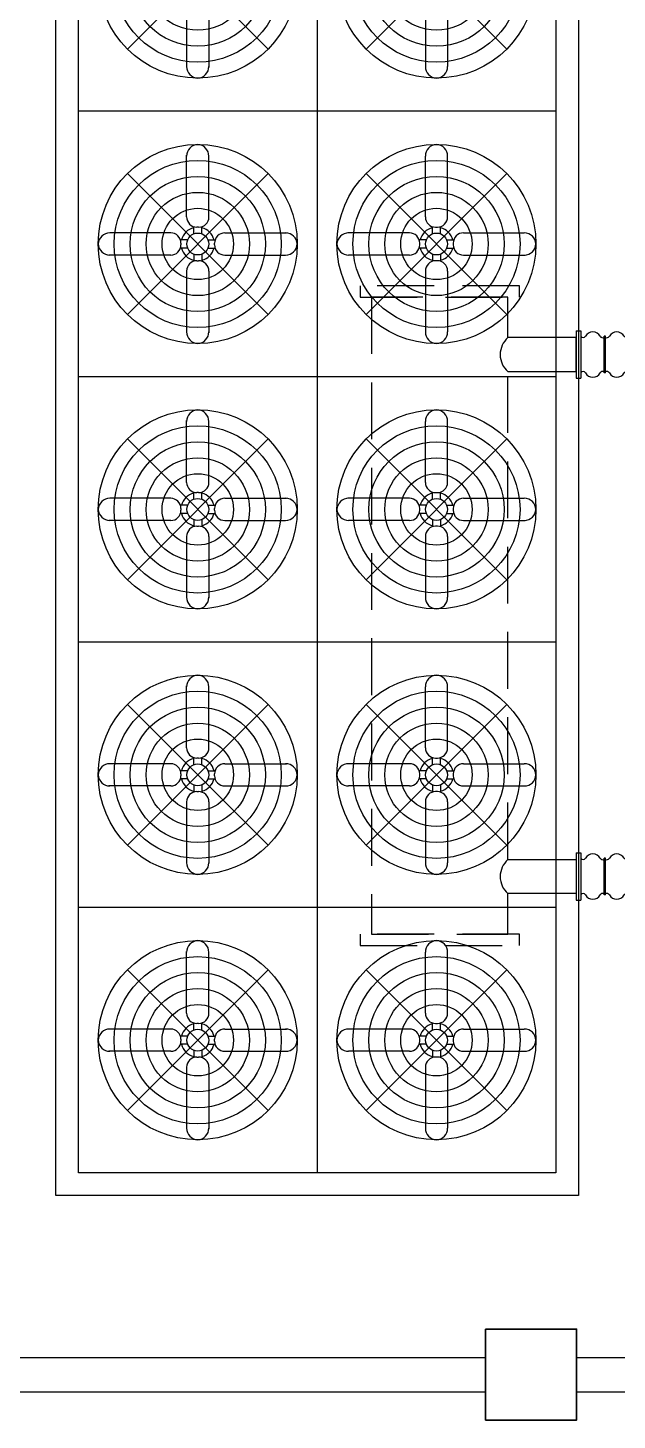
# Model space of a CAD drawing. Header units: millimetres. Extents: x 5 to 430, y 3 to 339.
# Drawn here: x 276.15 to 278.74, y 103.72 to 109.84 of the extents above; entities that cross this region are included whole.
import ezdxf

# ---------------------------------------------------------------- set-up
doc = ezdxf.new("R2010")
doc.units = ezdxf.units.MM
doc.header["$MEASUREMENT"] = 0
doc.linetypes.add('HIDDEN', pattern=[0.375, 0.25, -0.125])
doc.layers.add('12- EQUIPMENT PIPING', color=7, linetype='Continuous')

# ---------------------------------------------------------------- blocks, each defined once
blk = doc.blocks.new('A$C5C4829BB')
at = {"layer": '12- EQUIPMENT PIPING'}
for p, q in [((-0.1038958754467103, 0), (-0.1038958754467103, -0.0103895875422495)), ((0.1038958754467103, 0), (-0.1038958754467103, 0)), ((0.1038958754467103, 0), (0.1038958754467103, -0.0103895875422495)), ((-0.1038958754467103, -0.0103895875422495), (-0.1038958754467103, -0.02077917508455585)), ((0.1038958754467103, -0.0103895875422495), (-0.1038958754467103, -0.0103895875422495)), ((0.1038958754467103, -0.0103895875422495), (-0.1038958754467103, -0.0103895875422495)), ((0.1038958754467103, -0.02077917508455585), (-0.1038958754467103, -0.02077917508455585)), ((0.1038958754467103, -0.0103895875422495), (0.1038958754467103, -0.02077917508455585)), ((-0.08075116482172007, -0.1284244311342491), (-0.08075116482172007, -0.1228285927192587)), ((-0.08075116482172007, -0.1228285927192587), (0.08075116406985217, -0.1228285927192587)), ((-0.08075116482172007, -0.1284244311342491), (0.08075116406985217, -0.1284244311342491)), ((0.08075116406985217, -0.1284244311342491), (0.08075116406985217, -0.1228285927192587)), ((-0.1038958754467103, -0.2308128673965939), (-0.1038958754467103, -0.2412024549388434)), ((0.1038958754467103, -0.2308128673965939), (-0.1038958754467103, -0.2308128673965939)), ((-0.1038958754467103, -0.2412024549388434), (-0.1038958754467103, -0.2515920424811497)), ((0.1038958754467103, -0.2412024549388434), (-0.1038958754467103, -0.2412024549388434)), ((0.1038958754467103, -0.2412024549388434), (-0.1038958754467103, -0.2412024549388434)), ((0.1038958754467103, -0.2308128673965939), (0.1038958754467103, -0.2412024549388434)), ((0.1038958754467103, -0.2412024549388434), (0.1038958754467103, -0.2515920424811497)), ((0.1038958754467103, -0.2515920424811497), (-0.1038958754467103, -0.2515920424811497))]:
    blk.add_line(p, q, dxfattribs=at)
for centre, radius, start, end in [((-0.06201869852560549, -0.07328759809053054), 0.03746493086500131, 120.0000093042509, 239.9999906957492), ((-0.08654280721657415, -0.03081059532064501), 0.01158328689740325, 300.0000093042509, 59.99999069574915), ((0.08654280646459256, -0.03081059532064501), 0.01158328689740325, 120.0000093042509, 239.9999906957492), ((0.0620186977736239, -0.07328759809053054), 0.03746493086500131, 300.0000093042509, 59.99999069574915), ((-0.08884288183907074, -0.1179704574288962), 0.0146706116067447, 340.6615617593065, 56.52592634367843), ((0.08884288108708915, -0.1179704574288962), 0.01467061160701764, 123.4740736563216, 199.3384382406935), ((-0.06201869852560549, -0.1783044448547457), 0.03746493086500131, 120.0000093042509, 239.9999906957492), ((-0.08899827044649555, -0.1334725630446769), 0.01488069832685072, 303.6566647416033, 19.83059887173343), ((0.08899826894247553, -0.1334725630446769), 0.01488069832685621, 160.1694011282666, 236.3433352584012), ((0.0620186977736239, -0.1783044448547457), 0.03746493086500131, 300.0000093042509, 59.99999069574915), ((-0.08654280721657415, -0.2207814476246313), 0.01158328689740325, 300.0000093042509, 59.99999069574915), ((0.08654280646459256, -0.2207814476246313), 0.01158328689740325, 120.0000093042509, 239.9999906957492)]:
    blk.add_arc(centre, radius, start, end, dxfattribs=at)
blk = doc.blocks.new('A$C7569006E')
at = {"layer": '12- EQUIPMENT PIPING', "linetype": 'HIDDEN'}
for points in [[(-1.449999999999989, -0.6499999999999773), (-1.399999999999977, -0.6499999999999773), (-1.399999999999977, 0.05000000000001137), (-1.449999999999989, 0.05000000000001137)], [(1.400000000000034, -0.6499999999999773), (1.450000000000045, -0.6499999999999773), (1.450000000000045, 0.05000000000001137), (1.400000000000034, 0.05000000000001137)]]:
    blk.add_lwpolyline(points, close=True, dxfattribs=at)
for points in [[(1.222252004919596, -0.6000000000000227), (1.400000000000034, -0.6000000000000227), (1.400000000000034, 0), (-1.399999999999977, 0), (-1.399999999999977, -0.6000000000000227), (-1.222252004919596, -0.6000000000000227)], [(-1.072252004919619, -0.6000000000000227), (1.072252004919619, -0.6000000000000227)]]:
    blk.add_lwpolyline(points, dxfattribs=at)
at = {"layer": '12- EQUIPMENT PIPING', "linetype": 'Continuous'}
for points in [[(-1.072252004919619, -0.6000000000000227), (-1.072252004919619, -0.9000000000000341), (-1.222252004919596, -0.9000000000000341), (-1.222252004919596, -0.6000000000000227)], [(1.072252004919619, -0.6000000000000227), (1.072252004919619, -0.9000000000000341), (1.222252004919596, -0.9000000000000341), (1.222252004919596, -0.6000000000000227)]]:
    blk.add_lwpolyline(points, dxfattribs=at)
for centre, start, end in [((-1.147252004919608, -0.6646153615139383), 40.74615343433058, 139.2538465656832), ((1.147252004919608, -0.6646153615139383), 40.7461534343168, 139.2538465656694)]:
    blk.add_arc(centre, 0.09899568143900164, start, end, dxfattribs=at)
for p in [(-1.147252004919608, -0.9000000000000341), (1.147252004919608, -0.9000000000000341)]:
    blk.add_blockref('A$C5C4829BB', p, dxfattribs=at)
blk = doc.blocks.new('A$C3DE42100')
at = {"layer": '12- EQUIPMENT PIPING', "linetype": 'Continuous'}
for p, q in [((-5.933333333348855, -2.200000000023294), (-5.933333333348855, -0.09999999997671694)), ((-4.766666666674439, -2.200000000023294), (-4.766666666674439, -0.09999999997671694)), ((-3.599999999999966, -2.200000000023294), (-3.599999999999966, -0.09999999997671694)), ((-2.43333333332555, -2.200000000023294), (-2.43333333332555, -0.09999999997671694)), ((-0.09999999997671694, -1.150000000000006), (-7.100000000023272, -1.150000000000006))]:
    blk.add_line(p, q, dxfattribs=at)
at = {"layer": '12- EQUIPMENT PIPING'}
for p, q in [((-6.565538247022744, -0.5061647062422594), (-6.565538246906385, -0.2344171219039595)), ((-6.467795086232911, -0.506164706242231), (-6.467795086116553, -0.2386607834370409)), ((-5.398871580348327, -0.5061647062422594), (-5.398871580231969, -0.2344171219039595)), ((-5.301128419558495, -0.506164706242231), (-5.301128419442136, -0.2386607834370409)), ((-4.232204913673854, -0.5061647062422594), (-4.232204913557496, -0.2344171219039595)), ((-4.134461752884022, -0.506164706242231), (-4.134461752767663, -0.2386607834370409)), ((-3.065538246999438, -0.5061647062422594), (-3.065538246883079, -0.2344171219039595)), ((-2.967795086209605, -0.506164706242231), (-2.967795086093247, -0.2386607834370409)), ((-6.207104750117139, -0.93456191690629), (-6.826228583254874, -0.3154380830703758)), ((-6.82622858360395, -0.9345619165571861), (-6.207104749768064, -0.3154380834194797)), ((-5.040438083442723, -0.93456191690629), (-5.659561916580458, -0.3154380830703758)), ((-5.659561916929533, -0.9345619165571861), (-5.040438083093647, -0.3154380834194797)), ((-3.87377141676825, -0.93456191690629), (-4.492895249905985, -0.3154380830703758)), ((-4.49289525025506, -0.9345619165571861), (-3.873771416419174, -0.3154380834194797)), ((-2.707104750093833, -0.93456191690629), (-3.326228583231568, -0.3154380830703758)), ((-3.326228583580644, -0.9345619165571861), (-2.707104749744758, -0.3154380834194797)), ((-1.540438083419417, -0.93456191690629), (-2.159561916557152, -0.3154380830703758)), ((-2.159561916906227, -0.9345619165571861), (-1.540438083070342, -0.3154380834194797)), ((-6.534671985683929, -0.5803969823056718), (-6.534671985683929, -0.5488971103215476)), ((-6.498661347688142, -0.5803969823056434), (-6.498661347688142, -0.5488971103215192)), ((-5.368005319009512, -0.5803969823056718), (-5.368005319009512, -0.5488971103215476)), ((-5.331994681013725, -0.5803969823056434), (-5.331994681013725, -0.5488971103215192)), ((-4.201338652335039, -0.5803969823056718), (-4.201338652335039, -0.5488971103215476)), ((-4.165328014339252, -0.5803969823056434), (-4.165328014339252, -0.5488971103215192)), ((-3.034671985660623, -0.5803969823056718), (-3.034671985660623, -0.5488971103215476)), ((-2.998661347664836, -0.5803969823056434), (-2.998661347664836, -0.5488971103215192)), ((-6.635501960432123, -0.5761284195352232), (-6.90300588381939, -0.5761284194188931)), ((-6.561269684834372, -0.6069946809904536), (-6.592769556934911, -0.6069946809904536)), ((-6.512808384164202, -0.5511780041735221), (-6.520524949207868, -0.5511780041735506)), ((-6.47206364900336, -0.6069946809904252), (-6.440563777019236, -0.6069946809904252)), ((-6.397831372939947, -0.5761284196516101), (-6.126083788601647, -0.5761284197679402)), ((-5.468835293757706, -0.5761284195352232), (-5.736339217144973, -0.5761284194188931)), ((-5.394603018159955, -0.6069946809904536), (-5.426102890260495, -0.6069946809904536)), ((-5.346141717489786, -0.5511780041735221), (-5.353858282533452, -0.5511780041735506)), ((-5.305396982328944, -0.6069946809904252), (-5.273897110344819, -0.6069946809904252)), ((-5.231164706265531, -0.5761284196516101), (-4.959417121927231, -0.5761284197679402)), ((-4.302168627083233, -0.5761284195352232), (-4.5696725504705, -0.5761284194188931)), ((-4.227936351485482, -0.6069946809904536), (-4.259436223586022, -0.6069946809904536)), ((-4.179475050815313, -0.5511780041735221), (-4.187191615858978, -0.5511780041735506)), ((-4.13873031565447, -0.6069946809904252), (-4.107230443670346, -0.6069946809904252)), ((-4.064498039591058, -0.5761284196516101), (-3.792750455252758, -0.5761284197679402)), ((-3.135501960408817, -0.5761284195352232), (-3.403005883796084, -0.5761284194188931)), ((-3.061269684811066, -0.6069946809904536), (-3.092769556911605, -0.6069946809904536)), ((-3.012808384140897, -0.5511780041735221), (-3.020524949184562, -0.5511780041735506)), ((-2.972063648980054, -0.6069946809904252), (-2.94056377699593, -0.6069946809904252)), ((-2.897831372916642, -0.5761284196516101), (-2.626083788578342, -0.5761284197679402)), ((-1.968835293734401, -0.5761284195352232), (-2.236339217121667, -0.5761284194188931)), ((-6.561269684834315, -0.6430053194519019), (-6.592769556934854, -0.6430053194519019)), ((-6.590488662617247, -0.621141717350099), (-6.59048866261719, -0.6288582829758411)), ((-6.534671985800287, -0.6696030181366837), (-6.534671985800287, -0.7011028901208078)), ((-6.498661347688085, -0.6696030181366552), (-6.4986613478045, -0.7011028902371947)), ((-6.472063649003303, -0.6430053194518734), (-6.440563777019179, -0.6430053195682888)), ((-6.442844670871182, -0.628858283092228), (-6.442844670871239, -0.6211417174664859)), ((-5.394603018159899, -0.6430053194519019), (-5.426102890260438, -0.6430053194519019)), ((-5.423821995942831, -0.621141717350099), (-5.423821995942774, -0.6288582829758411)), ((-5.368005319125871, -0.6696030181366837), (-5.368005319125871, -0.7011028901208078)), ((-5.331994681013668, -0.6696030181366552), (-5.331994681130084, -0.7011028902371947)), ((-5.305396982328887, -0.6430053194518734), (-5.273897110344762, -0.6430053195682888)), ((-5.276178004196765, -0.628858283092228), (-5.276178004196822, -0.6211417174664859)), ((-4.227936351485425, -0.6430053194519019), (-4.259436223585965, -0.6430053194519019)), ((-4.257155329268357, -0.621141717350099), (-4.257155329268301, -0.6288582829758411)), ((-4.201338652451398, -0.6696030181366837), (-4.201338652451398, -0.7011028901208078)), ((-4.165328014339195, -0.6696030181366552), (-4.165328014455611, -0.7011028902371947)), ((-4.138730315654414, -0.6430053194518734), (-4.107230443670289, -0.6430053195682888)), ((-4.109511337522292, -0.628858283092228), (-4.109511337522349, -0.6211417174664859)), ((-3.061269684811009, -0.6430053194519019), (-3.092769556911549, -0.6430053194519019)), ((-3.090488662593941, -0.621141717350099), (-3.090488662593884, -0.6288582829758411)), ((-3.034671985776981, -0.6696030181366837), (-3.034671985776981, -0.7011028901208078)), ((-2.998661347664779, -0.6696030181366552), (-2.998661347781194, -0.7011028902371947)), ((-2.972063648979997, -0.6430053194518734), (-2.940563776995873, -0.6430053195682888)), ((-2.942844670847876, -0.628858283092228), (-2.942844670847933, -0.6211417174664859)), ((-6.635501960432066, -0.6738715803250557), (-6.907249545352443, -0.6738715802087256)), ((-6.520524949324226, -0.698821995919559), (-6.512808384164146, -0.6988219959195305)), ((-6.397831373056306, -0.6738715804414426), (-6.1303274501347, -0.673871580674188)), ((-5.46883529375765, -0.6738715803250557), (-5.740582878678026, -0.6738715802087256)), ((-5.35385828264981, -0.698821995919559), (-5.346141717489729, -0.6988219959195305)), ((-5.23116470638189, -0.6738715804414426), (-4.963660783460284, -0.673871580674188)), ((-4.302168627083176, -0.6738715803250557), (-4.573916212003553, -0.6738715802087256)), ((-4.187191615975337, -0.698821995919559), (-4.179475050815256, -0.6988219959195305)), ((-4.064498039707416, -0.6738715804414426), (-3.796994116785811, -0.673871580674188)), ((-3.13550196040876, -0.6738715803250557), (-3.407249545329137, -0.6738715802087256)), ((-3.020524949300921, -0.698821995919559), (-3.01280838414084, -0.6988219959195305)), ((-2.897831373033, -0.6738715804414426), (-2.630327450111395, -0.673871580674188)), ((-1.968835293734344, -0.6738715803250557), (-2.24058287865472, -0.6738715802087256)), ((-6.565538247255517, -0.7438352937344348), (-6.565538247371876, -1.011339217121701)), ((-6.46779508634927, -0.7438352937344064), (-6.467795086465628, -1.015582878538368)), ((-5.398871580581101, -0.7438352937344348), (-5.39887158069746, -1.011339217121701)), ((-5.301128419674853, -0.7438352937344064), (-5.301128419791212, -1.015582878538368)), ((-4.232204913906628, -0.7438352937344348), (-4.232204914022986, -1.011339217121701)), ((-4.13446175300038, -0.7438352937344064), (-4.134461753116739, -1.015582878538368)), ((-3.065538247232212, -0.7438352937344348), (-3.06553824734857, -1.011339217121701)), ((-2.967795086325964, -0.7438352937344064), (-2.967795086442322, -1.015582878538368)), ((-6.46779508634927, -1.556164706265548), (-6.467795086465628, -1.284417121461587)), ((-5.301128419674853, -1.556164706265548), (-5.301128419791212, -1.284417121461587)), ((-4.13446175300038, -1.556164706265548), (-4.134461753116739, -1.284417121461587)), ((-2.967795086325964, -1.556164706265548), (-2.967795086442322, -1.284417121461587)), ((-6.565538247255517, -1.55616470626552), (-6.565538247371876, -1.288660782878253)), ((-5.398871580581101, -1.55616470626552), (-5.39887158069746, -1.288660782878253)), ((-4.232204913906628, -1.55616470626552), (-4.232204914022986, -1.288660782878253)), ((-3.065538247232212, -1.55616470626552), (-3.06553824734857, -1.288660782878253)), ((-6.207104750117139, -1.365438083093665), (-6.826228583254874, -1.984561916929579)), ((-6.82622858360395, -1.365438083442768), (-6.207104749768064, -1.984561916580475)), ((-5.040438083442723, -1.365438083093665), (-5.659561916580458, -1.984561916929579)), ((-5.659561916929533, -1.365438083442768), (-5.040438083093647, -1.984561916580475)), ((-3.87377141676825, -1.365438083093665), (-4.492895249905985, -1.984561916929579)), ((-4.49289525025506, -1.365438083442768), (-3.873771416419174, -1.984561916580475)), ((-2.707104750093833, -1.365438083093665), (-3.326228583231568, -1.984561916929579)), ((-3.326228583580644, -1.365438083442768), (-2.707104749744758, -1.984561916580475)), ((-1.540438083419417, -1.365438083093665), (-2.159561916557152, -1.984561916929579)), ((-2.159561916906227, -1.365438083442768), (-1.540438083070342, -1.984561916580475)), ((-6.635501960432066, -1.626128419674899), (-6.907249545352443, -1.626128419791229)), ((-6.534671985800287, -1.630396981863271), (-6.534671985800287, -1.598897109879147)), ((-6.520524949324226, -1.601178004080396), (-6.512808384164146, -1.601178004080424)), ((-6.498661347688085, -1.630396981863299), (-6.4986613478045, -1.59889710976276)), ((-6.397831373056306, -1.626128419558512), (-6.1303274501347, -1.626128419325767)), ((-5.46883529375765, -1.626128419674899), (-5.740582878678026, -1.626128419791229)), ((-5.368005319125871, -1.630396981863271), (-5.368005319125871, -1.598897109879147)), ((-5.35385828264981, -1.601178004080396), (-5.346141717489729, -1.601178004080424)), ((-5.331994681013668, -1.630396981863299), (-5.331994681130084, -1.59889710976276)), ((-5.23116470638189, -1.626128419558512), (-4.963660783460284, -1.626128419325767)), ((-4.302168627083176, -1.626128419674899), (-4.573916212003553, -1.626128419791229)), ((-4.201338652451398, -1.630396981863271), (-4.201338652451398, -1.598897109879147)), ((-4.187191615975337, -1.601178004080396), (-4.179475050815256, -1.601178004080424)), ((-4.165328014339195, -1.630396981863299), (-4.165328014455611, -1.59889710976276)), ((-4.064498039707416, -1.626128419558512), (-3.796994116785811, -1.626128419325767)), ((-3.13550196040876, -1.626128419674899), (-3.407249545329137, -1.626128419791229)), ((-3.034671985776981, -1.630396981863271), (-3.034671985776981, -1.598897109879147)), ((-3.020524949300921, -1.601178004080396), (-3.01280838414084, -1.601178004080424)), ((-2.998661347664779, -1.630396981863299), (-2.998661347781194, -1.59889710976276)), ((-2.897831373033, -1.626128419558512), (-2.630327450111395, -1.626128419325767)), ((-1.968835293734344, -1.626128419674899), (-2.24058287865472, -1.626128419791229)), ((-6.561269684834315, -1.656994680548053), (-6.592769556934854, -1.656994680548053)), ((-6.561269684834372, -1.693005319009501), (-6.592769556934911, -1.693005319009501)), ((-6.590488662617247, -1.678858282649855), (-6.59048866261719, -1.671141717024113)), ((-6.472063649003303, -1.656994680548081), (-6.440563777019179, -1.656994680431666)), ((-6.47206364900336, -1.693005319009529), (-6.440563777019236, -1.693005319009529)), ((-6.442844670871182, -1.671141716907727), (-6.442844670871239, -1.678858282533469)), ((-5.394603018159899, -1.656994680548053), (-5.426102890260438, -1.656994680548053)), ((-5.394603018159955, -1.693005319009501), (-5.426102890260495, -1.693005319009501)), ((-5.423821995942831, -1.678858282649855), (-5.423821995942774, -1.671141717024113)), ((-5.305396982328887, -1.656994680548081), (-5.273897110344762, -1.656994680431666)), ((-5.305396982328944, -1.693005319009529), (-5.273897110344819, -1.693005319009529)), ((-5.276178004196765, -1.671141716907727), (-5.276178004196822, -1.678858282533469)), ((-4.227936351485425, -1.656994680548053), (-4.259436223585965, -1.656994680548053)), ((-4.227936351485482, -1.693005319009501), (-4.259436223586022, -1.693005319009501)), ((-4.257155329268357, -1.678858282649855), (-4.257155329268301, -1.671141717024113)), ((-4.138730315654414, -1.656994680548081), (-4.107230443670289, -1.656994680431666)), ((-4.13873031565447, -1.693005319009529), (-4.107230443670346, -1.693005319009529)), ((-4.109511337522292, -1.671141716907727), (-4.109511337522349, -1.678858282533469)), ((-3.061269684811009, -1.656994680548053), (-3.092769556911549, -1.656994680548053)), ((-3.061269684811066, -1.693005319009501), (-3.092769556911605, -1.693005319009501)), ((-3.090488662593941, -1.678858282649855), (-3.090488662593884, -1.671141717024113)), ((-2.972063648979997, -1.656994680548081), (-2.940563776995873, -1.656994680431666)), ((-2.972063648980054, -1.693005319009529), (-2.94056377699593, -1.693005319009529)), ((-2.942844670847876, -1.671141716907727), (-2.942844670847933, -1.678858282533469)), ((-6.635501960432123, -1.723871580464731), (-6.90300588381939, -1.723871580581061)), ((-6.534671985683929, -1.719603017694283), (-6.534671985683929, -1.751102889678407)), ((-6.512808384164202, -1.748821995826432), (-6.520524949207868, -1.748821995826404)), ((-6.498661347688142, -1.719603017694311), (-6.498661347688142, -1.751102889678435)), ((-6.397831372939947, -1.723871580348344), (-6.126083788601647, -1.723871580232014)), ((-5.468835293757706, -1.723871580464731), (-5.736339217144973, -1.723871580581061)), ((-5.368005319009512, -1.719603017694283), (-5.368005319009512, -1.751102889678407)), ((-5.346141717489786, -1.748821995826432), (-5.353858282533452, -1.748821995826404)), ((-5.331994681013725, -1.719603017694311), (-5.331994681013725, -1.751102889678435)), ((-5.231164706265531, -1.723871580348344), (-4.959417121927231, -1.723871580232014)), ((-4.302168627083233, -1.723871580464731), (-4.5696725504705, -1.723871580581061)), ((-4.201338652335039, -1.719603017694283), (-4.201338652335039, -1.751102889678407)), ((-4.179475050815313, -1.748821995826432), (-4.187191615858978, -1.748821995826404)), ((-4.165328014339252, -1.719603017694311), (-4.165328014339252, -1.751102889678435)), ((-4.064498039591058, -1.723871580348344), (-3.792750455252758, -1.723871580232014)), ((-3.135501960408817, -1.723871580464731), (-3.403005883796084, -1.723871580581061)), ((-3.034671985660623, -1.719603017694283), (-3.034671985660623, -1.751102889678407)), ((-3.012808384140897, -1.748821995826432), (-3.020524949184562, -1.748821995826404)), ((-2.998661347664836, -1.719603017694311), (-2.998661347664836, -1.751102889678435)), ((-2.897831372916642, -1.723871580348344), (-2.626083788578342, -1.723871580232014)), ((-1.968835293734401, -1.723871580464731), (-2.236339217121667, -1.723871580581061)), ((-6.565538247022744, -1.793835293757695), (-6.565538246906385, -2.065582878095995)), ((-6.467795086232911, -1.793835293757724), (-6.467795086116553, -2.061339216562914)), ((-5.398871580348327, -1.793835293757695), (-5.398871580231969, -2.065582878095995)), ((-5.301128419558495, -1.793835293757724), (-5.301128419442136, -2.061339216562914)), ((-4.232204913673854, -1.793835293757695), (-4.232204913557496, -2.065582878095995)), ((-4.134461752884022, -1.793835293757724), (-4.134461752767663, -2.061339216562914)), ((-3.065538246999438, -1.793835293757695), (-3.065538246883079, -2.065582878095995)), ((-2.967795086209605, -1.793835293757724), (-2.967795086093247, -2.061339216562914))]:
    blk.add_line(p, q, dxfattribs=at)
at = {"layer": '12- EQUIPMENT PIPING', "linetype": 'Continuous'}
for points in [[(-7.199999999999989, 0), (0, 0), (0, -2.300000000000011), (-7.199999999999989, -2.300000000000011)], [(-7.100000000023272, -0.09999999997671694), (-0.09999999997671694, -0.09999999997671694), (-0.09999999997671694, -2.200000000023294), (-7.100000000023272, -2.200000000023294)]]:
    blk.add_lwpolyline(points, close=True, dxfattribs=at)
at = {"layer": '12- EQUIPMENT PIPING'}
for centre, radius in [((-6.516666666977073, -0.625000000279357), 0.4377866609958117), ((-5.350000000302657, -0.625000000279357), 0.4377866609958117), ((-4.183333333628184, -0.625000000279357), 0.4377866609958117), ((-3.016666666953768, -0.625000000279357), 0.4377866609958117), ((-1.850000000279351, -0.625000000279357), 0.4377866609958117), ((-6.516666666977073, -0.625000000279357), 0.3675437582237671), ((-5.350000000302657, -0.625000000279357), 0.3675437582237671), ((-4.183333333628184, -0.625000000279357), 0.3675437582237671), ((-3.016666666953768, -0.625000000279357), 0.3675437582237671), ((-1.850000000279351, -0.625000000279357), 0.3675437582237671), ((-6.516666666977073, -0.625000000279357), 0.2973008554517223), ((-5.350000000302657, -0.625000000279357), 0.2973008554517223), ((-4.183333333628184, -0.625000000279357), 0.2973008554517223), ((-3.016666666953768, -0.625000000279357), 0.2973008554517223), ((-1.850000000279351, -0.625000000279357), 0.2973008554517223), ((-6.516666666977073, -0.625000000279357), 0.2270579526796777), ((-5.350000000302657, -0.625000000279357), 0.2270579526796777), ((-4.183333333628184, -0.625000000279357), 0.2270579526796777), ((-3.016666666953768, -0.625000000279357), 0.2270579526796777), ((-1.850000000279351, -0.625000000279357), 0.2270579526796777), ((-6.516666666977073, -0.625000000279357), 0.1568150499076332), ((-5.350000000302657, -0.625000000279357), 0.1568150499076332), ((-4.183333333628184, -0.625000000279357), 0.1568150499076332), ((-3.016666666953768, -0.625000000279357), 0.1568150499076332), ((-6.516666666977073, -0.625000000279357), 0.0481001114646472), ((-6.516666666977073, -0.625000000279357), 0.0481001114646472), ((-6.516666666977073, -0.625000000279357), 0.0481001114646472), ((-6.516666666977073, -0.625000000279357), 0.0481001114646472), ((-5.350000000302657, -0.625000000279357), 0.0481001114646472), ((-5.350000000302657, -0.625000000279357), 0.0481001114646472), ((-5.350000000302657, -0.625000000279357), 0.0481001114646472), ((-5.350000000302657, -0.625000000279357), 0.0481001114646472), ((-4.183333333628184, -0.625000000279357), 0.0481001114646472), ((-4.183333333628184, -0.625000000279357), 0.0481001114646472), ((-4.183333333628184, -0.625000000279357), 0.0481001114646472), ((-4.183333333628184, -0.625000000279357), 0.0481001114646472), ((-3.016666666953768, -0.625000000279357), 0.0481001114646472), ((-3.016666666953768, -0.625000000279357), 0.0481001114646472), ((-3.016666666953768, -0.625000000279357), 0.0481001114646472), ((-3.016666666953768, -0.625000000279357), 0.0481001114646472), ((-6.516666666977073, -1.674999999720598), 0.4377866609958117), ((-5.350000000302657, -1.674999999720598), 0.4377866609958117), ((-4.183333333628184, -1.674999999720598), 0.4377866609958117), ((-3.016666666953768, -1.674999999720598), 0.4377866609958117), ((-1.850000000279351, -1.674999999720598), 0.4377866609958117), ((-6.516666666977073, -1.674999999720598), 0.3675437582237671), ((-5.350000000302657, -1.674999999720598), 0.3675437582237671), ((-4.183333333628184, -1.674999999720598), 0.3675437582237671), ((-3.016666666953768, -1.674999999720598), 0.3675437582237671), ((-1.850000000279351, -1.674999999720598), 0.3675437582237671), ((-6.516666666977073, -1.674999999720598), 0.2973008554517223), ((-5.350000000302657, -1.674999999720598), 0.2973008554517223), ((-4.183333333628184, -1.674999999720598), 0.2973008554517223), ((-3.016666666953768, -1.674999999720598), 0.2973008554517223), ((-1.850000000279351, -1.674999999720598), 0.2973008554517223), ((-6.516666666977073, -1.674999999720598), 0.2270579526796777), ((-5.350000000302657, -1.674999999720598), 0.2270579526796777), ((-4.183333333628184, -1.674999999720598), 0.2270579526796777), ((-3.016666666953768, -1.674999999720598), 0.2270579526796777), ((-1.850000000279351, -1.674999999720598), 0.2270579526796777), ((-6.516666666977073, -1.674999999720598), 0.1568150499076332), ((-5.350000000302657, -1.674999999720598), 0.1568150499076332), ((-4.183333333628184, -1.674999999720598), 0.1568150499076332), ((-3.016666666953768, -1.674999999720598), 0.1568150499076332), ((-6.516666666977073, -1.674999999720598), 0.0481001114646472), ((-6.516666666977073, -1.674999999720598), 0.0481001114646472), ((-6.516666666977073, -1.674999999720598), 0.0481001114646472), ((-6.516666666977073, -1.674999999720598), 0.0481001114646472), ((-5.350000000302657, -1.674999999720598), 0.0481001114646472), ((-5.350000000302657, -1.674999999720598), 0.0481001114646472), ((-5.350000000302657, -1.674999999720598), 0.0481001114646472), ((-5.350000000302657, -1.674999999720598), 0.0481001114646472), ((-4.183333333628184, -1.674999999720598), 0.0481001114646472), ((-4.183333333628184, -1.674999999720598), 0.0481001114646472), ((-4.183333333628184, -1.674999999720598), 0.0481001114646472), ((-4.183333333628184, -1.674999999720598), 0.0481001114646472), ((-3.016666666953768, -1.674999999720598), 0.0481001114646472), ((-3.016666666953768, -1.674999999720598), 0.0481001114646472), ((-3.016666666953768, -1.674999999720598), 0.0481001114646472), ((-3.016666666953768, -1.674999999720598), 0.0481001114646472)]:
    blk.add_circle(centre, radius, dxfattribs=at)
for centre, radius, start, end in [((-6.513967591943242, -0.2387133413459708), 0.0515706818607929, 93.00009111898729, 179.9415964963863), ((-6.519365740963281, -0.2387133413459992), 0.0515706818607155, 0.05840343693865819, 86.99990881443217), ((-5.347300925268826, -0.2387133413459708), 0.0515706818607929, 93.00009111898729, 179.9415964963863), ((-5.352699074288864, -0.2387133413459992), 0.0515706818607155, 0.05840343693865819, 86.99990881443217), ((-4.180634258594353, -0.2387133413459708), 0.0515706818607929, 93.00009111898729, 179.9415964963863), ((-4.186032407614391, -0.2387133413459992), 0.0515706818607155, 0.05840343693865819, 86.99990881443217), ((-3.013967591919936, -0.2387133413459708), 0.0515706818607929, 93.00009111898729, 179.9415964963863), ((-3.019365740939975, -0.2387133413459992), 0.0515706818607155, 0.05840343693865819, 86.99990881443217), ((-6.520524949207868, -0.5061647062422594), 0.0450132978006296, 179.9999999733326, 269.9999999666625), ((-6.512808384047787, -0.506164706242231), 0.0450132978006296, 269.9999999666625, 359.9999999733326), ((-5.353858282533452, -0.5061647062422594), 0.0450132978006296, 179.9999999733326, 269.9999999666625), ((-5.346141717373371, -0.506164706242231), 0.0450132978006296, 269.9999999666625, 359.9999999733326), ((-4.187191615858978, -0.5061647062422594), 0.0450132978006296, 179.9999999733326, 269.9999999666625), ((-4.179475050698898, -0.506164706242231), 0.0450132978006296, 269.9999999666625, 359.9999999733326), ((-3.020524949184562, -0.5061647062422594), 0.0450132978006296, 179.9999999733326, 269.9999999666625), ((-3.012808384024481, -0.506164706242231), 0.0450132978006296, 269.9999999666625, 359.9999999733326), ((-6.902953325910403, -0.6276990747312823), 0.0515706818607155, 90.05840343026854, 176.9999088210918), ((-6.635501960432123, -0.621141717350099), 0.0450132978006296, 359.9999999733326, 89.9999999666625), ((-6.516666666977073, -0.625000000279357), 0.0738219959221498, 104.1169427575284, 165.8830571745569), ((-6.516666666977073, -0.625000000279357), 0.0738219959221498, 14.11694275752803, 75.88305718102471), ((-6.397831372939947, -0.6211417174664859), 0.0450132978006296, 89.9999999666625, 179.9999999733326), ((-6.13038000804363, -0.6276990751967446), 0.0515706818607929, 3.000091125646982, 89.9415965030564), ((-5.736286659235986, -0.6276990747312823), 0.0515706818607155, 90.05840343026854, 176.9999088210918), ((-5.468835293757706, -0.621141717350099), 0.0450132978006296, 359.9999999733326, 89.9999999666625), ((-5.350000000302657, -0.625000000279357), 0.0738219959221498, 104.1169427575284, 165.8830571745569), ((-5.350000000302657, -0.625000000279357), 0.0738219959221498, 14.11694275752803, 75.88305718102471), ((-5.231164706265531, -0.6211417174664859), 0.0450132978006296, 89.9999999666625, 179.9999999733326), ((-4.963713341369214, -0.6276990751967446), 0.0515706818607929, 3.000091125646982, 89.9415965030564), ((-4.569619992561513, -0.6276990747312823), 0.0515706818607155, 90.05840343026854, 176.9999088210918), ((-4.302168627083233, -0.621141717350099), 0.0450132978006296, 359.9999999733326, 89.9999999666625), ((-4.183333333628184, -0.625000000279357), 0.0738219959221498, 104.1169427575284, 165.8830571745569), ((-4.183333333628184, -0.625000000279357), 0.0738219959221498, 14.11694275752803, 75.88305718102471), ((-4.064498039591058, -0.6211417174664859), 0.0450132978006296, 89.9999999666625, 179.9999999733326), ((-3.797046674694741, -0.6276990751967446), 0.0515706818607929, 3.000091125646982, 89.9415965030564), ((-3.402953325887097, -0.6276990747312823), 0.0515706818607155, 90.05840343026854, 176.9999088210918), ((-3.135501960408817, -0.621141717350099), 0.0450132978006296, 359.9999999733326, 89.9999999666625), ((-3.016666666953768, -0.625000000279357), 0.0738219959221498, 104.1169427575284, 165.8830571745569), ((-3.016666666953768, -0.625000000279357), 0.0738219959221498, 14.11694275752803, 75.88305718102471), ((-2.897831372916642, -0.6211417174664859), 0.0450132978006296, 89.9999999666625, 179.9999999733326), ((-2.630380008020325, -0.6276990751967446), 0.0515706818607929, 3.000091125646982, 89.9415965030564), ((-2.236286659212681, -0.6276990747312823), 0.0515706818607155, 90.05840343026854, 176.9999088210918), ((-6.90295332591046, -0.6223009252455824), 0.0515706818607929, 183.000091125647, 269.9415965030564), ((-6.635501960432066, -0.6288582829758411), 0.0450132978006296, 269.9999999666625, 359.9999999733326), ((-6.516666666977073, -0.625000000279357), 0.0738219959221498, 194.1169427575281, 255.8830571810247), ((-6.516666666977073, -0.625000000279357), 0.0738219959221498, 284.1169427575285, 345.8830571745569), ((-6.397831372939891, -0.628858283092228), 0.0450132978006296, 179.9999999733326, 269.9999999666625), ((-6.130380008043687, -0.6223009257110448), 0.0515706818607155, 270.0584034302685, 356.9999088210918), ((-5.736286659236043, -0.6223009252455824), 0.0515706818607929, 183.000091125647, 269.9415965030564), ((-5.46883529375765, -0.6288582829758411), 0.0450132978006296, 269.9999999666625, 359.9999999733326), ((-5.350000000302657, -0.625000000279357), 0.0738219959221498, 194.1169427575281, 255.8830571810247), ((-5.350000000302657, -0.625000000279357), 0.0738219959221498, 284.1169427575285, 345.8830571745569), ((-5.231164706265474, -0.628858283092228), 0.0450132978006296, 179.9999999733326, 269.9999999666625), ((-4.963713341369271, -0.6223009257110448), 0.0515706818607155, 270.0584034302685, 356.9999088210918), ((-4.56961999256157, -0.6223009252455824), 0.0515706818607929, 183.000091125647, 269.9415965030564), ((-4.302168627083176, -0.6288582829758411), 0.0450132978006296, 269.9999999666625, 359.9999999733326), ((-4.183333333628184, -0.625000000279357), 0.0738219959221498, 194.1169427575281, 255.8830571810247), ((-4.183333333628184, -0.625000000279357), 0.0738219959221498, 284.1169427575285, 345.8830571745569), ((-4.064498039591001, -0.628858283092228), 0.0450132978006296, 179.9999999733326, 269.9999999666625), ((-3.797046674694798, -0.6223009257110448), 0.0515706818607155, 270.0584034302685, 356.9999088210918), ((-3.402953325887154, -0.6223009252455824), 0.0515706818607929, 183.000091125647, 269.9415965030564), ((-3.13550196040876, -0.6288582829758411), 0.0450132978006296, 269.9999999666625, 359.9999999733326), ((-3.016666666953768, -0.625000000279357), 0.0738219959221498, 194.1169427575281, 255.8830571810247), ((-3.016666666953768, -0.625000000279357), 0.0738219959221498, 284.1169427575285, 345.8830571745569), ((-2.897831372916585, -0.628858283092228), 0.0450132978006296, 179.9999999733326, 269.9999999666625), ((-2.630380008020381, -0.6223009257110448), 0.0515706818607155, 270.0584034302685, 356.9999088210918), ((-2.236286659212738, -0.6223009252455824), 0.0515706818607929, 183.000091125647, 269.9415965030564), ((-6.520524949324226, -0.7438352937344348), 0.0450132978006296, 89.9999999666625, 179.9999999733326), ((-6.512808384280561, -0.7438352937344064), 0.0450132978006296, 359.9999999733326, 89.9999999666625), ((-5.35385828264981, -0.7438352937344348), 0.0450132978006296, 89.9999999666625, 179.9999999733326), ((-5.346141717606145, -0.7438352937344064), 0.0450132978006296, 359.9999999733326, 89.9999999666625), ((-4.187191615975337, -0.7438352937344348), 0.0450132978006296, 89.9999999666625, 179.9999999733326), ((-4.179475050931671, -0.7438352937344064), 0.0450132978006296, 359.9999999733326, 89.9999999666625), ((-3.020524949300921, -0.7438352937344348), 0.0450132978006296, 89.9999999666625, 179.9999999733326), ((-3.012808384257255, -0.7438352937344064), 0.0450132978006296, 359.9999999733326, 89.9999999666625), ((-6.513967592408733, -1.011286659212743), 0.0515706818607929, 180.0584034369387, 266.9999088144322), ((-6.519365741428771, -1.011286659212772), 0.0515706818607155, 273.0000911189873, 359.9415964963863), ((-5.347300925734316, -1.011286659212743), 0.0515706818607929, 180.0584034369387, 266.9999088144322), ((-5.352699074754355, -1.011286659212772), 0.0515706818607155, 273.0000911189873, 359.9415964963863), ((-4.180634259059843, -1.011286659212743), 0.0515706818607929, 180.0584034369387, 266.9999088144322), ((-4.186032408079882, -1.011286659212772), 0.0515706818607155, 273.0000911189873, 359.9415964963863), ((-3.013967592385427, -1.011286659212743), 0.0515706818607929, 180.0584034369387, 266.9999088144322), ((-3.019365741405466, -1.011286659212772), 0.0515706818607155, 273.0000911189873, 359.9415964963863), ((-6.513967592408733, -1.288713340787211), 0.0515706818607929, 93.00009118556783, 179.9415965630614), ((-6.519365741428771, -1.288713340787183), 0.0515706818607155, 0.05840350361370097, 86.9999088810127), ((-5.347300925734316, -1.288713340787211), 0.0515706818607929, 93.00009118556783, 179.9415965630614), ((-5.352699074754355, -1.288713340787183), 0.0515706818607155, 0.05840350361370097, 86.9999088810127), ((-4.180634259059843, -1.288713340787211), 0.0515706818607929, 93.00009118556783, 179.9415965630614), ((-4.186032408079882, -1.288713340787183), 0.0515706818607155, 0.05840350361370097, 86.9999088810127), ((-3.013967592385427, -1.288713340787211), 0.0515706818607929, 93.00009118556783, 179.9415965630614), ((-3.019365741405466, -1.288713340787183), 0.0515706818607155, 0.05840350361370097, 86.9999088810127), ((-6.520524949324226, -1.55616470626552), 0.0450132978006296, 180.0000000266674, 270.0000000333375), ((-6.512808384280561, -1.556164706265548), 0.0450132978006296, 270.0000000333375, 2.666739889338703e-08), ((-5.35385828264981, -1.55616470626552), 0.0450132978006296, 180.0000000266674, 270.0000000333375), ((-5.346141717606145, -1.556164706265548), 0.0450132978006296, 270.0000000333375, 2.666739889338703e-08), ((-4.187191615975337, -1.55616470626552), 0.0450132978006296, 180.0000000266674, 270.0000000333375), ((-4.179475050931671, -1.556164706265548), 0.0450132978006296, 270.0000000333375, 2.666739889338703e-08), ((-3.020524949300921, -1.55616470626552), 0.0450132978006296, 180.0000000266674, 270.0000000333375), ((-3.012808384257255, -1.556164706265548), 0.0450132978006296, 270.0000000333375, 2.666739889338703e-08), ((-6.90295332591046, -1.677699074754372), 0.0515706818607929, 90.0584034969436, 176.999908874353), ((-6.635501960432066, -1.671141717024113), 0.0450132978006296, 2.666739889338703e-08, 90.00000003333753), ((-6.516666666977073, -1.674999999720598), 0.0738219959221498, 104.1169428189753, 165.883057242472), ((-6.516666666977073, -1.674999999720598), 0.0738219959221498, 14.1169428254431, 75.88305724247157), ((-6.397831372939891, -1.671141716907727), 0.0450132978006296, 90.00000003333753, 180.0000000266674), ((-6.130380008043687, -1.67769907428891), 0.0515706818607155, 3.000091178908234, 89.94159656973144), ((-5.736286659236043, -1.677699074754372), 0.0515706818607929, 90.0584034969436, 176.999908874353), ((-5.46883529375765, -1.671141717024113), 0.0450132978006296, 2.666739889338703e-08, 90.00000003333753), ((-5.350000000302657, -1.674999999720598), 0.0738219959221498, 104.1169428189753, 165.883057242472), ((-5.350000000302657, -1.674999999720598), 0.0738219959221498, 14.1169428254431, 75.88305724247157), ((-5.231164706265474, -1.671141716907727), 0.0450132978006296, 90.00000003333753, 180.0000000266674), ((-4.963713341369271, -1.67769907428891), 0.0515706818607155, 3.000091178908234, 89.94159656973144), ((-4.56961999256157, -1.677699074754372), 0.0515706818607929, 90.0584034969436, 176.999908874353), ((-4.302168627083176, -1.671141717024113), 0.0450132978006296, 2.666739889338703e-08, 90.00000003333753), ((-4.183333333628184, -1.674999999720598), 0.0738219959221498, 104.1169428189753, 165.883057242472), ((-4.183333333628184, -1.674999999720598), 0.0738219959221498, 14.1169428254431, 75.88305724247157), ((-4.064498039591001, -1.671141716907727), 0.0450132978006296, 90.00000003333753, 180.0000000266674), ((-3.797046674694798, -1.67769907428891), 0.0515706818607155, 3.000091178908234, 89.94159656973144), ((-3.402953325887154, -1.677699074754372), 0.0515706818607929, 90.0584034969436, 176.999908874353), ((-3.13550196040876, -1.671141717024113), 0.0450132978006296, 2.666739889338703e-08, 90.00000003333753), ((-3.016666666953768, -1.674999999720598), 0.0738219959221498, 104.1169428189753, 165.883057242472), ((-3.016666666953768, -1.674999999720598), 0.0738219959221498, 14.1169428254431, 75.88305724247157), ((-2.897831372916585, -1.671141716907727), 0.0450132978006296, 90.00000003333753, 180.0000000266674), ((-2.630380008020381, -1.67769907428891), 0.0515706818607155, 3.000091178908234, 89.94159656973144), ((-2.236286659212738, -1.677699074754372), 0.0515706818607929, 90.0584034969436, 176.999908874353), ((-6.902953325910403, -1.672300925268672), 0.0515706818607155, 183.0000911789082, 269.9415965697314), ((-6.635501960432123, -1.678858282649855), 0.0450132978006296, 270.0000000333375, 2.666739889338703e-08), ((-6.516666666977073, -1.674999999720598), 0.0738219959221498, 194.1169428254431, 255.8830572424716), ((-6.516666666977073, -1.674999999720598), 0.0738219959221498, 284.1169428189753, 345.8830572424719), ((-6.397831372939947, -1.678858282533469), 0.0450132978006296, 180.0000000266674, 270.0000000333375), ((-6.13038000804363, -1.67230092480321), 0.0515706818607929, 270.0584034969436, 356.999908874353), ((-5.736286659235986, -1.672300925268672), 0.0515706818607155, 183.0000911789082, 269.9415965697314), ((-5.468835293757706, -1.678858282649855), 0.0450132978006296, 270.0000000333375, 2.666739889338703e-08), ((-5.350000000302657, -1.674999999720598), 0.0738219959221498, 194.1169428254431, 255.8830572424716), ((-5.350000000302657, -1.674999999720598), 0.0738219959221498, 284.1169428189753, 345.8830572424719), ((-5.231164706265531, -1.678858282533469), 0.0450132978006296, 180.0000000266674, 270.0000000333375), ((-4.963713341369214, -1.67230092480321), 0.0515706818607929, 270.0584034969436, 356.999908874353), ((-4.569619992561513, -1.672300925268672), 0.0515706818607155, 183.0000911789082, 269.9415965697314), ((-4.302168627083233, -1.678858282649855), 0.0450132978006296, 270.0000000333375, 2.666739889338703e-08), ((-4.183333333628184, -1.674999999720598), 0.0738219959221498, 194.1169428254431, 255.8830572424716), ((-4.183333333628184, -1.674999999720598), 0.0738219959221498, 284.1169428189753, 345.8830572424719), ((-4.064498039591058, -1.678858282533469), 0.0450132978006296, 180.0000000266674, 270.0000000333375), ((-3.797046674694741, -1.67230092480321), 0.0515706818607929, 270.0584034969436, 356.999908874353), ((-3.402953325887097, -1.672300925268672), 0.0515706818607155, 183.0000911789082, 269.9415965697314), ((-3.135501960408817, -1.678858282649855), 0.0450132978006296, 270.0000000333375, 2.666739889338703e-08), ((-3.016666666953768, -1.674999999720598), 0.0738219959221498, 194.1169428254431, 255.8830572424716), ((-3.016666666953768, -1.674999999720598), 0.0738219959221498, 284.1169428189753, 345.8830572424719), ((-2.897831372916642, -1.678858282533469), 0.0450132978006296, 180.0000000266674, 270.0000000333375), ((-2.630380008020325, -1.67230092480321), 0.0515706818607929, 270.0584034969436, 356.999908874353), ((-2.236286659212681, -1.672300925268672), 0.0515706818607155, 183.0000911789082, 269.9415965697314), ((-6.520524949207868, -1.793835293757695), 0.0450132978006296, 90.00000003333753, 180.0000000266674), ((-6.512808384047787, -1.793835293757724), 0.0450132978006296, 2.666739889338703e-08, 90.00000003333753), ((-5.353858282533452, -1.793835293757695), 0.0450132978006296, 90.00000003333753, 180.0000000266674), ((-5.346141717373371, -1.793835293757724), 0.0450132978006296, 2.666739889338703e-08, 90.00000003333753), ((-4.187191615858978, -1.793835293757695), 0.0450132978006296, 90.00000003333753, 180.0000000266674), ((-4.179475050698898, -1.793835293757724), 0.0450132978006296, 2.666739889338703e-08, 90.00000003333753), ((-3.020524949184562, -1.793835293757695), 0.0450132978006296, 90.00000003333753, 180.0000000266674), ((-3.012808384024481, -1.793835293757724), 0.0450132978006296, 2.666739889338703e-08, 90.00000003333753), ((-6.513967591943242, -2.061286658653984), 0.0515706818607929, 180.0584035036137, 266.9999088810127), ((-6.519365740963281, -2.061286658653955), 0.0515706818607155, 273.0000911855678, 359.9415965630613), ((-5.347300925268826, -2.061286658653984), 0.0515706818607929, 180.0584035036137, 266.9999088810127), ((-5.352699074288864, -2.061286658653955), 0.0515706818607155, 273.0000911855678, 359.9415965630613), ((-4.180634258594353, -2.061286658653984), 0.0515706818607929, 180.0584035036137, 266.9999088810127), ((-4.186032407614391, -2.061286658653955), 0.0515706818607155, 273.0000911855678, 359.9415965630613), ((-3.013967591919936, -2.061286658653984), 0.0515706818607929, 180.0584035036137, 266.9999088810127), ((-3.019365740939975, -2.061286658653955), 0.0515706818607155, 273.0000911855678, 359.9415965630613)]:
    blk.add_arc(centre, radius, start, end, dxfattribs=at)
at = {"layer": '12- EQUIPMENT PIPING', "linetype": 'Continuous'}
blk.add_blockref('A$C7569006E', (-4.650000000023226, -1.389610412457728), dxfattribs=at)

msp = doc.modelspace()

# ---------------------------------------------------------------- linework, layer by layer
at = {"color": 8, "lineweight": 25}
for p, q in [((275.1388698895673, 103.9950038155332), (278.1638698895615, 103.9950038155332)), ((278.5638698895557, 103.9950038155332), (282.5388698895615, 103.9950038155332)), ((275.1388698895673, 103.8450038155318), (278.1638698895615, 103.8450038155318)), ((278.5638698895557, 103.8450038155318), (282.5388698895615, 103.8450038155318))]:
    msp.add_line(p, q, dxfattribs=at)
at = {"color": 8, "lineweight": 35}
msp.add_lwpolyline([(278.1638698895615, 104.1200038155332), (278.5638698895557, 104.1200038155332), (278.5638698895557, 103.7200038155318), (278.1638698895615, 103.7200038155318)], close=True, dxfattribs=at)

# ---------------------------------------------------------------- block references
at = {"layer": '12- EQUIPMENT PIPING', "linetype": 'Continuous', "rotation": 90}
msp.add_blockref('A$C3DE42100', (276.272650347486, 111.9068238017772), dxfattribs=at)

doc.saveas('drawing.dxf')
